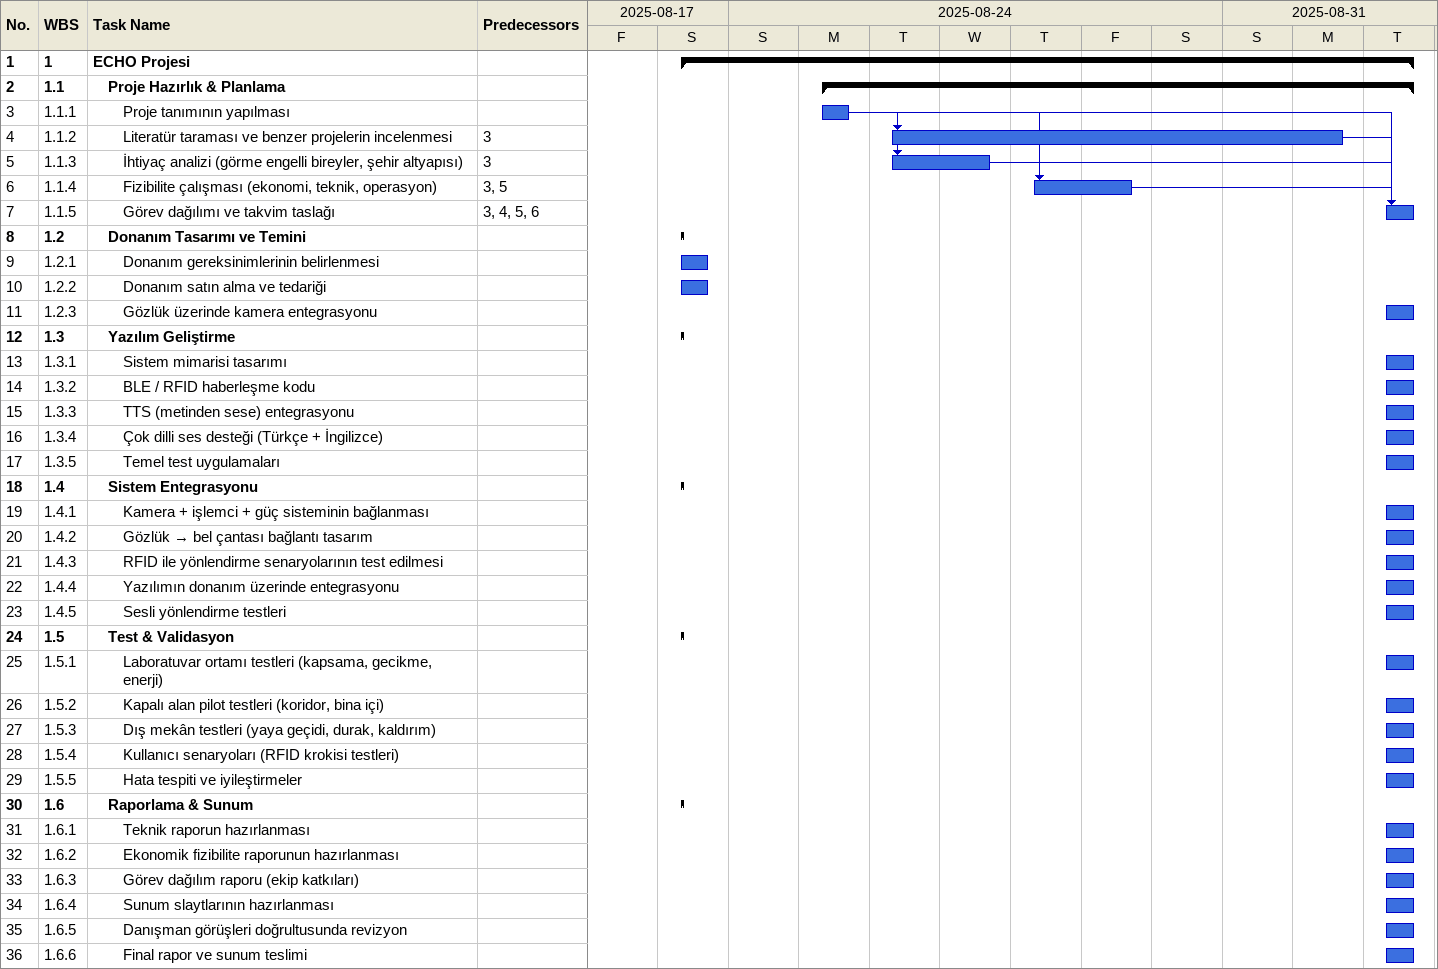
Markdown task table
| ID | WBS | Task | Start | Finish | Predecessors |
|---|---|---|---|---|---|
| 1 | 1 | **ECHO Projesi** | 2025-08-23 | 2025-09-02 |  |
| 2 | 1.1 | **Proje Hazırlık & Planlama** | 2025-08-25 | 2025-09-02 |  |
| 3 | 1.1.1 | Proje tanımının yapılması | 2025-08-25 | 2025-08-25 |  |
| 4 | 1.1.2 | Literatür taraması ve benzer projelerin incelenmesi | 2025-08-26 | 2025-09-01 | 3 |
| 5 | 1.1.3 | İhtiyaç analizi (görme engelli bireyler, şehir altyapısı) | 2025-08-26 | 2025-08-27 | 3 |
| 6 | 1.1.4 | Fizibilite çalışması (ekonomi, teknik, operasyon) | 2025-08-28 | 2025-08-29 | 3, 5 |
| 7 | 1.1.5 | Görev dağılımı ve takvim taslağı | 2025-09-02 | 2025-09-02 | 3, 4, 5, 6 |
| 8 | 1.2 | **Donanım Tasarımı ve Temini** | 2025-08-23 | 2025-08-23 |  |
| 9 | 1.2.1 | Donanım gereksinimlerinin belirlenmesi | 2025-08-23 | 2025-08-23 |  |
| 10 | 1.2.2 | Donanım satın alma ve tedariği | 2025-08-23 | 2025-08-23 |  |
| 11 | 1.2.3 | Gözlük üzerinde kamera entegrasyonu | 2025-09-02 | 2025-09-02 |  |
| 12 | 1.3 | **Yazılım Geliştirme** | 2025-08-23 | 2025-08-23 |  |
| 13 | 1.3.1 | Sistem mimarisi tasarımı | 2025-09-02 | 2025-09-02 |  |
| 14 | 1.3.2 | BLE / RFID haberleşme kodu | 2025-09-02 | 2025-09-02 |  |
| 15 | 1.3.3 | TTS (metinden sese) entegrasyonu | 2025-09-02 | 2025-09-02 |  |
| 16 | 1.3.4 | Çok dilli ses desteği (Türkçe + İngilizce) | 2025-09-02 | 2025-09-02 |  |
| 17 | 1.3.5 | Temel test uygulamaları | 2025-09-02 | 2025-09-02 |  |
| 18 | 1.4 | **Sistem Entegrasyonu** | 2025-08-23 | 2025-08-23 |  |
| 19 | 1.4.1 | Kamera + işlemci + güç sisteminin bağlanması | 2025-09-02 | 2025-09-02 |  |
| 20 | 1.4.2 | Gözlük → bel çantası bağlantı tasarım | 2025-09-02 | 2025-09-02 |  |
| 21 | 1.4.3 | RFID ile yönlendirme senaryolarının test edilmesi | 2025-09-02 | 2025-09-02 |  |
| 22 | 1.4.4 | Yazılımın donanım üzerinde entegrasyonu | 2025-09-02 | 2025-09-02 |  |
| 23 | 1.4.5 | Sesli yönlendirme testleri | 2025-09-02 | 2025-09-02 |  |
| 24 | 1.5 | **Test & Validasyon** | 2025-08-23 | 2025-08-23 |  |
| 25 | 1.5.1 | Laboratuvar ortamı testleri (kapsama, gecikme, enerji) | 2025-09-02 | 2025-09-02 |  |
| 26 | 1.5.2 | Kapalı alan pilot testleri (koridor, bina içi) | 2025-09-02 | 2025-09-02 |  |
| 27 | 1.5.3 | Dış mekân testleri (yaya geçidi, durak, kaldırım) | 2025-09-02 | 2025-09-02 |  |
| 28 | 1.5.4 | Kullanıcı senaryoları (RFID krokisi testleri) | 2025-09-02 | 2025-09-02 |  |
| 29 | 1.5.5 | Hata tespiti ve iyileştirmeler | 2025-09-02 | 2025-09-02 |  |
| 30 | 1.6 | **Raporlama & Sunum** | 2025-08-23 | 2025-08-23 |  |
| 31 | 1.6.1 | Teknik raporun hazırlanması | 2025-09-02 | 2025-09-02 |  |
| 32 | 1.6.2 | Ekonomik fizibilite raporunun hazırlanması | 2025-09-02 | 2025-09-02 |  |
| 33 | 1.6.3 | Görev dağılım raporu (ekip katkıları) | 2025-09-02 | 2025-09-02 |  |
| 34 | 1.6.4 | Sunum slaytlarının hazırlanması | 2025-09-02 | 2025-09-02 |  |
| 35 | 1.6.5 | Danışman görüşleri doğrultusunda revizyon | 2025-09-02 | 2025-09-02 |  |
| 36 | 1.6.6 | Final rapor ve sunum teslimi | 2025-09-02 | 2025-09-02 |  |
